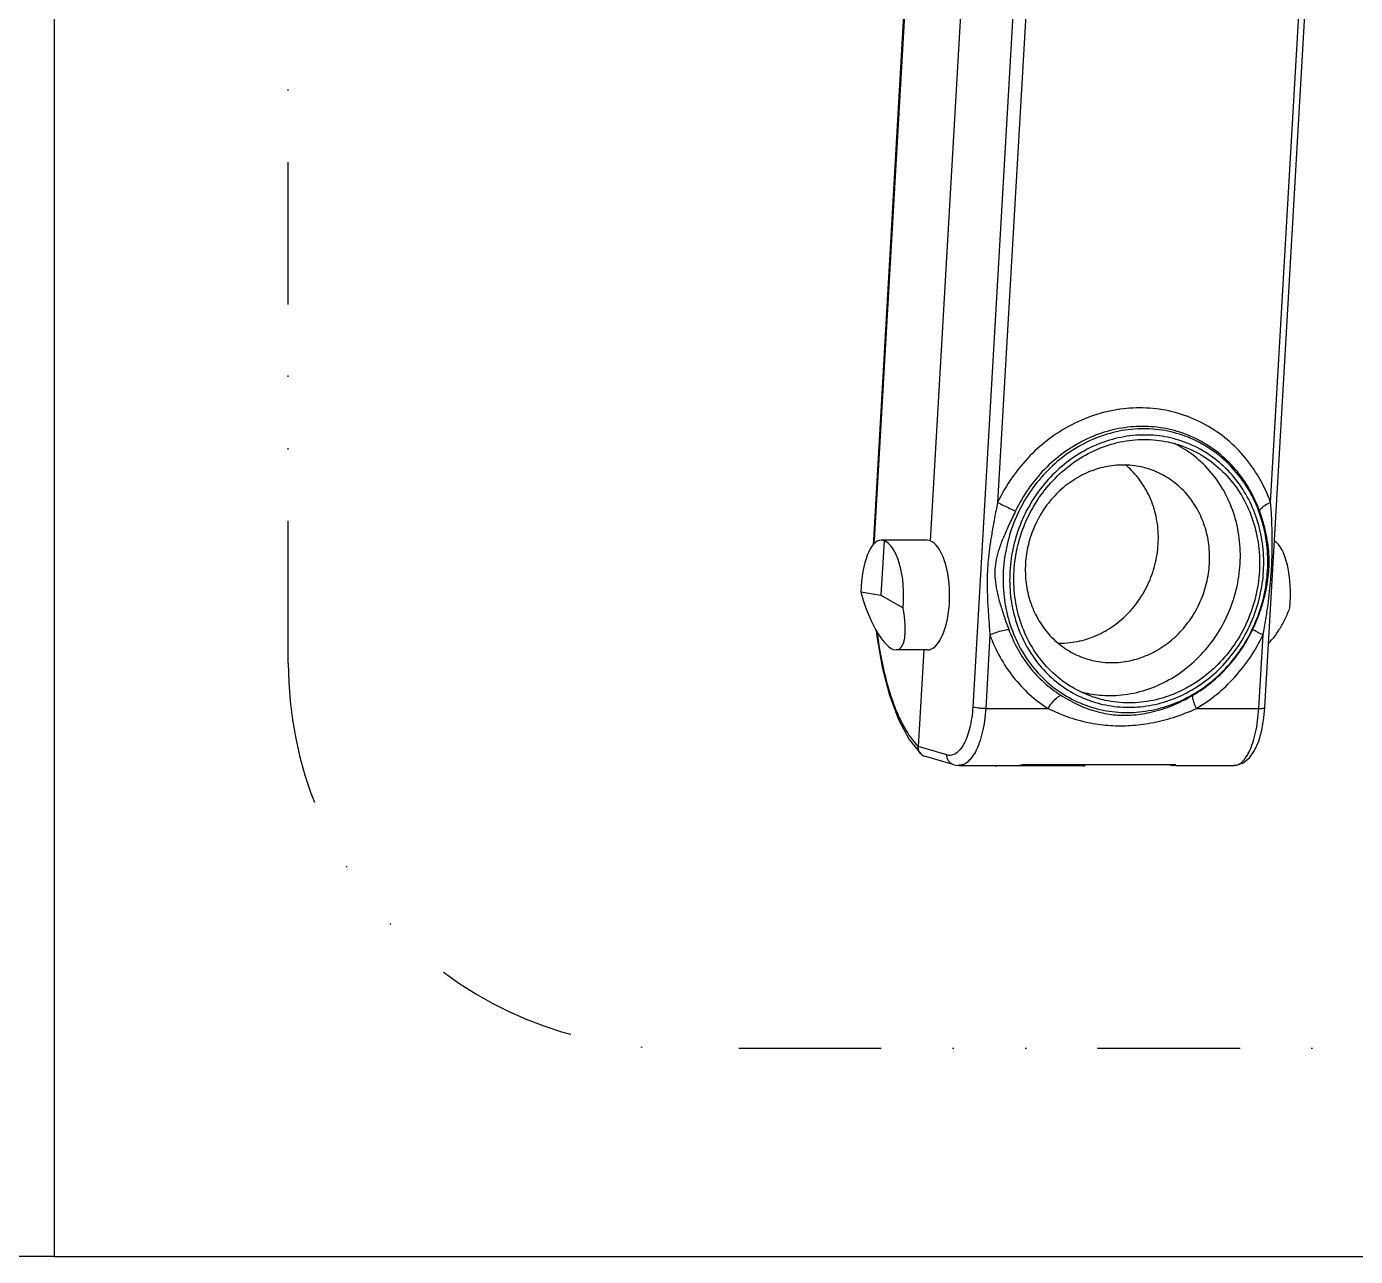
# Model space of a CAD drawing. Header units: millimetres. Extents: x 14343 to 15285, y -9166 to -7819.
# Drawn here: x 14812 to 14906.8, y -9166.3 to -9078.6 of the extents above; entities that cross this region are included whole.
import ezdxf

# ---------------------------------------------------------------- set-up
doc = ezdxf.new("R2010")
doc.units = ezdxf.units.MM
doc.linetypes.add('DIVIDE', pattern=[31.75, 12.7, -6.35, 0, -6.35, 0, -6.35])

# ---------------------------------------------------------------- blocks, each defined once
blk = doc.blocks.new('u9')
at = {"color": 7, "linetype": 'Continuous'}
for p, q in [((-80.043, 638.472), (-84.203, 638.472)), ((-80.043, 638.446), (-69.101, 638.446)), ((-73.429, 638.514), (-67.211, 638.514)), ((-64.552, 638.472), (-68.906, 638.472)), ((-67.153, 638.501), (-67.212, 638.514)), ((-67.153, 638.501), (-67.087, 638.472)), ((-64.15, 638.414), (-62.095, 637.81)), ((-63.701, 637.732), (-61.649, 637.129)), ((-61.016, 636.636), (-61.852, 637.667)), ((-62.047, 630.238), (-61.649, 637.119)), ((-85.95, 634.417), (-86.253, 629.166)), ((-81.496, 634.417), (-85.95, 634.417)), ((-66.465, 634.417), (-70.92, 634.417)), ((-66.768, 629.166), (-66.465, 634.417)), ((-86.387, 634.353), (-91.225, 550.557)), ((-70.38, 550.519), (-65.542, 634.315)), ((-62.287, 630.238), (-60.068, 630.238)), ((-59.861, 630.195), (-60.073, 630.238)), ((-58.99, 626.317), (-60.57, 627.224)), ((-59.214, 622.439), (-58.99, 626.317)), ((-57.561, 626.078), (-58.99, 626.317)), ((-66.472, 553.602), (-62.497, 622.439)), ((-62.497, 622.439), (-62.286, 622.397)), ((-62.287, 622.397), (-59.004, 622.397)), ((-61.984, 562.019), (-58.497, 622.405)), ((-61.935, 561.98), (-58.449, 622.367)), ((-59.214, 622.439), (-59.004, 622.397)), ((-58.497, 622.405), (-58.449, 622.367)), ((-58.449, 622.367), (-58.439, 622.734)), ((-86.799, 619.711), (-90.788, 550.621)), ((-71.304, 550.621), (-67.314, 619.711))]:
    blk.add_line(p, q, dxfattribs=at)
at = {"color": 2, "linetype": 'DIVIDE', "ltscale": 0.8}
blk.add_lwpolyline([(-444.912, 531.529), (-444.912, 631.174, -0.414214), (-417.412, 658.674), (-44.2, 658.674, -0.414214), (-16.7, 631.174), (-16.7, 531.529, -0.414214), (-44.2, 504.029), (-417.412, 504.029, -0.414214)], format="xyb", close=True, dxfattribs=at)
at = {"color": 7, "linetype": 'Continuous'}
for points in [[(-84.199, 638.472), (-84.354, 638.463), (-84.849, 638.298), (-85.285, 637.943), (-85.648, 637.424), (-85.944, 636.754), (-86.17, 635.958), (-86.32, 635.088), (-86.387, 634.353)], [(-64.15, 638.414), (-64.332, 638.455), (-64.552, 638.472)], [(-58.653, 628.844), (-58.697, 629.285), (-59.074, 631.465), (-59.59, 633.453), (-60.24, 635.195), (-61.016, 636.636)]]:
    blk.add_lwpolyline(points, dxfattribs=at)
for centre, radius, start, end in [((-84.204, 637.784), 0.687, 89.8319, 90.30296), ((-62.259, 637.25), 0.584, 45.72509, 73.5611), ((-75.302, 625.573), 7.916, 77.79573, 79.59025), ((-75.3, 625.584), 7.905, 74.50009, 77.79365), ((-94.748, 624.498), 36.311, 356.69661, 357.13214), ((-76.419, 622.628), 7.942, 238.61263, 243.79128)]:
    blk.add_arc(centre, radius, start, end, dxfattribs=at)
for centre, major_axis, ratio, start_param, end_param in [((-73.427, 637.564), (-0.003, 0.95), 0.405319, 0.000811, 0.35071), ((-67.213, 637.564), (0.003, 0.95), 0.373513, 0.002978, 0.261216), ((-62.273, 626.317), (-0.017, 3.92), 0.41327, -0.001297, 2.992632), ((-58.99, 626.317), (-1.213, 3.901), 0.320938, -0.099134, 1.237962), ((-58.99, 626.317), (-1.213, 3.901), 0.320938, -1.731231, -0.246635), ((-86.784, 626.317), (0.016, 3.92), 0.365555, 1.338892, 2.949231), ((-58.99, 626.317), (-0.017, 3.92), 0.41327, 1.335636, 2.992632), ((-58.99, 626.317), (0.016, 3.92), 0.365555, 3.143491, 4.652883)]:
    blk.add_ellipse(centre, major_axis=major_axis, ratio=ratio, start_param=start_param, end_param=end_param, dxfattribs=at)
for points, start_tangent, end_tangent in [([(-84.208, 638.471), (-84.329, 638.46), (-84.663, 638.306), (-84.98, 637.982), (-85.269, 637.499), (-85.519, 636.876), (-85.72, 636.136), (-85.866, 635.306), (-85.95, 634.417)], (-0.999986, -0.005289), (-0.057666, -0.998336)), ([(-79.848, 638.472), (-79.904, 638.47), (-80.043, 638.446)], (-1, 0.000089), (-0.964971, -0.262358)), ([(-79.663, 638.448), (-79.764, 638.467), (-79.848, 638.472)], (-0.968291, 0.249826), (-1, 0.000089)), ([(-69.101, 638.446), (-68.961, 638.47), (-68.906, 638.472)], (0.964971, 0.262358), (1, -0.000089)), ([(-66.465, 634.417), (-66.377, 635.306), (-66.221, 636.136), (-66.002, 636.876), (-65.729, 637.499), (-65.412, 637.982), (-65.061, 638.306), (-64.692, 638.46), (-64.552, 638.471)], (0.057673, 0.998336), (0.999999, -0.00168)), ([(-64.149, 638.413), (-64.071, 638.384), (-63.868, 638.232), (-63.738, 638.003), (-63.701, 637.732)], (0.95975, -0.280856), (-0.046678, -0.99891)), ([(-65.542, 634.315), (-65.467, 635.069), (-65.333, 635.775), (-65.146, 636.405), (-64.912, 636.935), (-64.639, 637.345), (-64.339, 637.621), (-64.022, 637.751), (-63.701, 637.732)], (0.057702, 0.998334), (0.959495, -0.281725)), ([(-61.852, 637.667), (-61.805, 637.616), (-61.725, 637.491), (-61.678, 637.36), (-61.656, 637.238), (-61.649, 637.129)], (0.716741, -0.697339), (0.04455, -0.999007)), ([(-61.649, 637.119), (-61.649, 637.126), (-61.65, 637.129)], (0.05763, 0.998338), (-0.163432, 0.986555)), ([(-58.712, 628.97), (-58.939, 630.456), (-59.338, 632.291), (-59.809, 633.848), (-60.298, 635.057), (-60.776, 635.968), (-61.226, 636.633), (-61.649, 637.119)], (-0.126712, 0.99194), (-0.707533, 0.706681)), ([(-70.92, 634.417), (-72.453, 635.047), (-73.952, 635.444), (-75.371, 635.625), (-76.772, 635.625), (-78.25, 635.445), (-79.855, 635.047), (-81.496, 634.417)], (-0.900367, 0.435131), (-0.909277, -0.416192)), ([(-67.723, 624.578), (-67.776, 626.438), (-68.148, 628.235), (-68.827, 629.908), (-69.789, 631.399), (-71.002, 632.657), (-72.424, 633.641), (-74.008, 634.316), (-75.698, 634.659), (-77.438, 634.659), (-79.167, 634.316), (-80.829, 633.641), (-82.365, 632.657), (-83.723, 631.399), (-84.857, 629.908), (-85.729, 628.235), (-86.309, 626.438), (-86.577, 624.578)], (0.057643, 0.998337), (-0.057643, -0.998337)), ([(-85.95, 634.417), (-86.177, 634.409), (-86.33, 634.387), (-86.387, 634.354), (-86.387, 634.353)], (-1, 0), (0.113789, -0.993505)), ([(-81.496, 634.417), (-82.943, 633.405), (-84.24, 632.171), (-85.352, 630.746), (-86.253, 629.166)], (-0.861121, -0.5084), (-0.43162, -0.902055)), ([(-81.496, 634.417), (-81.331, 634.01), (-81.252, 633.678), (-81.269, 633.46)], (0.426989, -0.904257), (-0.396065, -0.918223)), ([(-71.818, 633.46), (-73.172, 634.195), (-74.491, 634.661), (-75.75, 634.873), (-77.002, 634.873), (-78.334, 634.661), (-79.786, 634.195), (-81.269, 633.46)], (-0.844735, 0.535186), (-0.861139, -0.508369)), ([(-70.92, 634.417), (-71.199, 634.01), (-71.511, 633.678), (-71.818, 633.46)], (-0.506664, -0.862144), (-0.888451, -0.458972)), ([(-66.768, 629.166), (-67.487, 630.746), (-68.435, 632.171), (-69.589, 633.405), (-70.92, 634.417)], (-0.341221, 0.939983), (-0.844721, 0.535206)), ([(-66.465, 634.417), (-66.198, 634.409), (-65.929, 634.387), (-65.699, 634.354), (-65.542, 634.315)], (1, 0), (0.941393, -0.337313)), ([(-68.193, 624.613), (-68.243, 626.388), (-68.599, 628.115), (-69.25, 629.722), (-70.173, 631.155), (-71.337, 632.364), (-72.703, 633.31), (-74.224, 633.958), (-75.847, 634.288), (-77.518, 634.288), (-79.18, 633.958), (-80.775, 633.31), (-82.25, 632.364), (-83.554, 631.155), (-84.643, 629.722), (-85.479, 628.115), (-86.035, 626.388), (-86.29, 624.613)], (0.057643, 0.998337), (-0.057643, -0.998337)), ([(-85.995, 624.613), (-85.721, 626.447), (-85.121, 628.21), (-84.218, 629.836), (-83.047, 631.26), (-81.653, 632.429), (-80.09, 633.298), (-78.417, 633.833), (-76.699, 634.014), (-75.001, 633.833), (-73.859, 633.494)], (0.057643, 0.998337), (0.93455, -0.355832)), ([(-81.269, 633.46), (-82.563, 632.555), (-83.721, 631.453), (-84.715, 630.18), (-85.52, 628.768)], (-0.861121, -0.5084), (-0.43162, -0.902055)), ([(-73.871, 633.359), (-75.326, 633.491), (-77.044, 633.31), (-78.717, 632.775), (-80.28, 631.907), (-81.675, 630.738), (-82.845, 629.313), (-83.748, 627.688), (-84.348, 625.924), (-84.622, 624.09)], (-0.983538, 0.180704), (-0.057643, -0.998337)), ([(-73.859, 633.494), (-73.39, 633.298), (-71.927, 632.429), (-70.668, 631.26), (-69.661, 629.836), (-68.946, 628.21), (-68.55, 626.447), (-68.488, 624.613)], (0.93455, -0.355832), (-0.057643, -0.998337)), ([(-68.108, 628.768), (-68.75, 630.18), (-69.597, 631.453), (-70.628, 632.555), (-71.818, 633.46)], (-0.341221, 0.939983), (-0.844721, 0.535206)), ([(-73.332, 630.751), (-74.188, 631.005), (-75.461, 631.141), (-76.75, 631.005), (-78.005, 630.604), (-79.177, 629.952), (-80.223, 629.076), (-81.101, 628.007), (-81.778, 626.788), (-82.228, 625.465), (-82.434, 624.09)], (-0.93455, 0.355832), (-0.057643, -0.998337)), ([(-69.303, 624.09), (-69.35, 625.465), (-69.647, 626.788), (-70.183, 628.007), (-70.938, 629.076), (-71.882, 629.952), (-72.98, 630.604), (-73.332, 630.751)], (0.057643, 0.998337), (-0.93455, 0.355832)), ([(-86.658, 629.744), (-87.023, 629.341), (-87.44, 628.741), (-87.832, 628.023), (-88.175, 627.224)], (-0.724548, -0.689225), (-0.353909, -0.93528)), ([(-71.618, 629.744), (-72.489, 629.708), (-73.849, 629.402), (-75.138, 628.802), (-76.298, 627.936), (-77.28, 626.84), (-78.04, 625.564), (-78.545, 624.162), (-78.773, 622.696)], (-0.999557, 0.029747), (-0.057643, -0.998337)), ([(-86.253, 629.166), (-86.458, 628.037), (-86.611, 627.009), (-86.725, 626.068), (-86.808, 625.205), (-86.863, 624.418)], (-0.194253, -0.980952), (-0.05767, -0.998336)), ([(-85.52, 628.768), (-85.953, 627.755), (-86.261, 626.826), (-86.473, 625.972), (-86.606, 625.191), (-86.673, 624.481)], (-0.431671, -0.902031), (-0.057725, -0.998332)), ([(-86.253, 629.166), (-85.888, 628.98), (-85.634, 628.842), (-85.52, 628.768)], (0.894685, -0.446697), (0.696111, -0.717935)), ([(-66.768, 629.166), (-67.222, 628.98), (-67.688, 628.842), (-68.108, 628.768)], (-0.904305, -0.426887), (-0.995019, -0.099687)), ([(-67.12, 624.481), (-67.133, 625.203), (-67.252, 625.994), (-67.466, 626.85), (-67.756, 627.772), (-68.108, 628.768)], (0.057095, 0.998369), (-0.341294, 0.939957)), ([(-66.597, 624.418), (-66.57, 625.218), (-66.577, 626.092), (-66.616, 627.036), (-66.682, 628.056), (-66.768, 629.166)], (0.05737, 0.998353), (-0.082261, 0.996611)), ([(-86.863, 624.418), (-86.899, 623.621), (-86.915, 622.756), (-86.908, 621.825), (-86.872, 620.815), (-86.799, 619.711)], (-0.057617, -0.998339), (0.082267, -0.99661)), ([(-86.673, 624.481), (-86.687, 623.77), (-86.641, 623.007), (-86.523, 622.187), (-86.32, 621.299), (-86.008, 620.318)], (-0.057549, -0.998343), (0.341275, -0.939963)), ([(-86.577, 624.578), (-86.524, 622.717), (-86.152, 620.92), (-85.473, 619.248), (-84.51, 617.757), (-83.298, 616.498), (-81.875, 615.515), (-80.292, 614.84), (-78.602, 614.496), (-76.862, 614.496), (-75.132, 614.84), (-73.471, 615.515), (-71.935, 616.498), (-70.577, 617.757), (-69.442, 619.248), (-68.57, 620.92), (-67.991, 622.717), (-67.723, 624.578)], (-0.057643, -0.998337), (0.057643, 0.998337)), ([(-86.29, 624.613), (-86.24, 622.838), (-85.884, 621.11), (-85.233, 619.504), (-84.31, 618.071), (-83.145, 616.861), (-81.78, 615.915), (-80.259, 615.267), (-78.636, 614.937), (-76.965, 614.937), (-75.303, 615.267), (-73.708, 615.915), (-72.233, 616.861), (-70.929, 618.071), (-69.84, 619.504), (-69.004, 621.11), (-68.448, 622.838), (-68.193, 624.613)], (-0.057643, -0.998337), (0.057643, 0.998337)), ([(-80.624, 615.731), (-81.093, 615.927), (-82.556, 616.796), (-83.815, 617.965), (-84.821, 619.39), (-85.537, 621.015), (-85.933, 622.779), (-85.995, 624.613)], (-0.93455, 0.355832), (0.057643, 0.998337)), ([(-84.622, 624.09), (-84.56, 622.256), (-84.164, 620.492), (-83.449, 618.867), (-82.442, 617.442), (-81.183, 616.273), (-80.555, 615.848)], (-0.057643, -0.998337), (0.853705, -0.520756)), ([(-82.434, 624.09), (-82.387, 622.714), (-82.09, 621.392), (-81.554, 620.173), (-80.799, 619.104), (-79.855, 618.227), (-78.757, 617.576), (-78.405, 617.429)], (-0.057643, -0.998337), (0.93455, -0.355832)), ([(-68.488, 624.613), (-68.762, 622.779), (-69.362, 621.015), (-70.264, 619.39), (-71.435, 617.965), (-72.829, 616.796), (-74.393, 615.927), (-76.066, 615.392), (-77.784, 615.211), (-79.482, 615.392), (-80.624, 615.731)], (-0.057643, -0.998337), (-0.93455, 0.355832)), ([(-78.405, 617.429), (-77.549, 617.174), (-76.276, 617.039), (-74.987, 617.174), (-73.732, 617.576), (-72.559, 618.227), (-71.514, 619.104), (-70.636, 620.173), (-69.959, 621.392), (-69.509, 622.714), (-69.303, 624.09)], (0.93455, -0.355832), (0.057643, 0.998337)), ([(-68.596, 620.318), (-68.122, 621.315), (-67.725, 622.211), (-67.418, 623.027), (-67.213, 623.782), (-67.12, 624.481)], (0.431696, 0.902019), (0.058123, 0.998309)), ([(-67.314, 619.711), (-67.096, 620.835), (-66.913, 621.851), (-66.767, 622.78), (-66.661, 623.634), (-66.597, 624.418)], (0.194244, 0.980953), (0.057898, 0.998322)), ([(-78.773, 622.696), (-78.714, 621.23), (-78.371, 619.828), (-77.758, 618.552), (-76.903, 617.456), (-76.435, 617.024)], (-0.057643, -0.998337), (0.769108, -0.639119)), ([(-86.799, 619.711), (-86.411, 619.922), (-86.137, 620.133), (-86.008, 620.318)], (0.904305, 0.426887), (0.283702, 0.958913)), ([(-86.008, 620.318), (-85.274, 618.743), (-84.285, 617.348), (-83.071, 616.176), (-81.671, 615.264), (-80.128, 614.64), (-78.49, 614.323), (-76.807, 614.323), (-75.132, 614.64), (-73.517, 615.264), (-72.012, 616.176), (-70.663, 617.348), (-69.512, 618.743), (-68.596, 620.318)], (0.341221, -0.939983), (0.43162, 0.902055)), ([(-67.314, 619.711), (-67.745, 619.922), (-68.191, 620.133), (-68.596, 620.318)], (-0.894685, 0.446697), (-0.9133, 0.407288)), ([(-86.799, 619.711), (-85.978, 617.949), (-84.871, 616.388), (-83.513, 615.076), (-81.946, 614.055), (-80.219, 613.356), (-78.386, 613.002), (-76.502, 613.002), (-74.628, 613.356), (-72.82, 614.055), (-71.136, 615.076), (-69.626, 616.388), (-68.339, 617.949), (-67.314, 619.711)], (0.341221, -0.939983), (0.43162, 0.902055))]:
    blk.add_spline(points, degree=3, dxfattribs=dict(at, start_tangent=start_tangent, end_tangent=end_tangent))
at = {"layer": 'Defpoints', "color": 2}
for points in [[(0, 673.52), (-470.981, 673.52), (-470.981, 0), (0, 0)], [(0, 673.52), (470.981, 673.52), (470.981, 0), (0, 0)]]:
    blk.add_lwpolyline(points, close=True, dxfattribs=at)

msp = doc.modelspace()

# ---------------------------------------------------------------- block references
at = {"rotation": 180}
msp.add_blockref('u9', (14813.948, -8492.81), dxfattribs=at)

doc.saveas('drawing.dxf')
